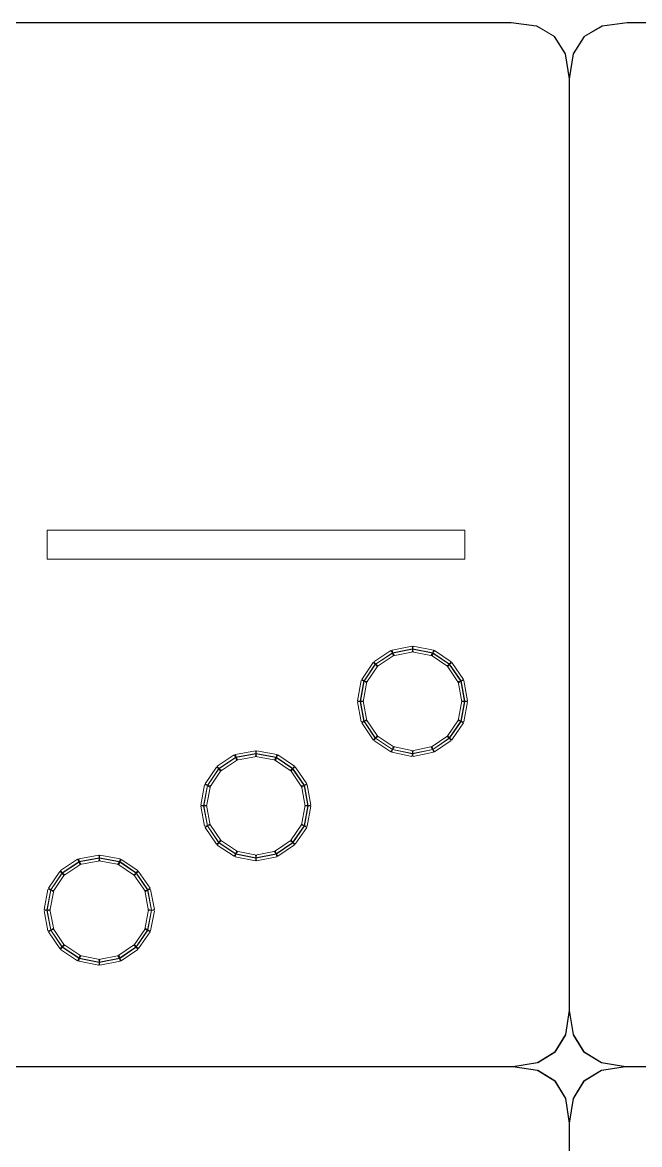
# Model space of a CAD drawing. Header units: millimetres. Extents: x -200 to 200, y -162 to 219.
# Drawn here: x -21.3 to 35, y 116.7 to 219 of the extents above; entities that cross this region are included whole.
import ezdxf

# ---------------------------------------------------------------- set-up
doc = ezdxf.new("R2010")
doc.units = ezdxf.units.MM
doc.header["$MEASUREMENT"] = 0

msp = doc.modelspace()

# ---------------------------------------------------------------- linework, layer by layer
at = {"color": 1, "lineweight": 5}
for points in [[(-23.2789, 219.02), (-23.2789, 219.02), (-23.2789, 219.0465), (-23.2789, 219.0465), (-23.2789, 219.0465), (-23.2789, 219.0465), (23.2789, 219.0465), (23.2789, 219.0465), (23.2789, 219.0465), (23.2789, 219.0465), (23.2789, 219.02), (23.2789, 219.02), (23.2789, 219.02), (23.2789, 219.02), (-23.2789, 219.02), (-23.2789, 219.02)], [(23.2771, 219.0202), (23.2771, 219.0202), (23.2807, 219.0464), (23.2807, 219.0464), (23.2807, 219.0464), (23.2807, 219.0464), (25.5821, 218.7289), (25.5821, 218.7289), (25.5821, 218.7289), (25.5821, 218.7289), (25.5785, 218.7027), (25.5785, 218.7027), (25.5785, 218.7027), (25.5785, 218.7027), (23.2771, 219.0202), (23.2771, 219.0202)], [(31.587, 218.7027), (31.587, 218.7027), (31.5834, 218.7289), (31.5834, 218.7289), (31.5834, 218.7289), (31.5834, 218.7289), (33.8584, 219.0464), (33.8584, 219.0464), (33.8584, 219.0464), (33.8584, 219.0464), (33.862, 219.0202), (33.862, 219.0202), (33.862, 219.0202), (33.862, 219.0202), (31.587, 218.7027), (31.587, 218.7027)], [(33.8602, 219.02), (33.8602, 219.02), (33.8602, 219.0465), (33.8602, 219.0465), (33.8602, 219.0465), (33.8602, 219.0465), (80.418, 219.0465), (80.418, 219.0465), (80.418, 219.0465), (80.418, 219.0465), (80.418, 219.02), (80.418, 219.02), (80.418, 219.02), (80.418, 219.02), (33.8602, 219.02), (33.8602, 219.02)], [(25.5737, 218.7044), (25.5737, 218.7044), (25.587, 218.7273), (25.587, 218.7273), (25.587, 218.7273), (25.587, 218.7273), (27.2271, 217.775), (27.2271, 217.775), (27.2271, 217.775), (27.2271, 217.775), (27.2138, 217.7521), (27.2138, 217.7521), (27.2138, 217.7521), (27.2138, 217.7521), (25.5737, 218.7044), (25.5737, 218.7044)], [(29.9517, 217.7521), (29.9517, 217.7521), (29.9385, 217.775), (29.9385, 217.775), (29.9385, 217.775), (29.9385, 217.775), (31.5786, 218.7273), (31.5786, 218.7273), (31.5786, 218.7273), (31.5786, 218.7273), (31.5919, 218.7044), (31.5919, 218.7044), (31.5919, 218.7044), (31.5919, 218.7044), (29.9517, 217.7521), (29.9517, 217.7521)], [(27.2092, 217.7564), (27.2092, 217.7564), (27.2316, 217.7706), (27.2316, 217.7706), (27.2316, 217.7706), (27.2316, 217.7706), (28.2368, 216.1834), (28.2368, 216.1834), (28.2368, 216.1834), (28.2368, 216.1834), (28.2145, 216.1692), (28.2145, 216.1692), (28.2145, 216.1692), (28.2145, 216.1692), (27.2092, 217.7564), (27.2092, 217.7564)], [(28.9511, 216.1692), (28.9511, 216.1692), (28.9287, 216.1834), (28.9287, 216.1834), (28.9287, 216.1834), (28.9287, 216.1834), (29.9339, 217.7706), (29.9339, 217.7706), (29.9339, 217.7706), (29.9339, 217.7706), (29.9563, 217.7564), (29.9563, 217.7564), (29.9563, 217.7564), (29.9563, 217.7564), (28.9511, 216.1692), (28.9511, 216.1692)], [(28.2126, 216.1743), (28.2126, 216.1743), (28.2387, 216.1783), (28.2387, 216.1783), (28.2387, 216.1783), (28.2387, 216.1783), (28.5826, 213.9033), (28.5826, 213.9033), (28.5826, 213.9033), (28.5826, 213.9033), (28.5565, 213.8994), (28.5565, 213.8994), (28.5565, 213.8994), (28.5565, 213.8994), (28.2126, 216.1743), (28.2126, 216.1743)], [(28.5826, 213.8992), (28.5826, 213.8992), (28.5565, 213.9035), (28.5565, 213.9035), (28.5565, 213.9035), (28.5565, 213.9035), (28.9268, 216.1784), (28.9268, 216.1784), (28.9268, 216.1784), (28.9268, 216.1784), (28.9529, 216.1742), (28.9529, 216.1742), (28.9529, 216.1742), (28.9529, 216.1742), (28.5826, 213.8992), (28.5826, 213.8992)], [(28.5563, 213.9013), (28.5563, 213.9013), (28.5828, 213.9013), (28.5828, 213.9013), (28.5828, 213.9013), (28.5828, 213.9013), (28.5828, 128.9334), (28.5828, 128.9334), (28.5828, 128.9334), (28.5828, 128.9334), (28.5563, 128.9334), (28.5563, 128.9334), (28.5563, 128.9334), (28.5563, 128.9334), (28.5563, 213.9013), (28.5563, 213.9013)], [(28.5564, 128.9352), (28.5564, 128.9352), (28.5826, 128.9315), (28.5826, 128.9315), (28.5826, 128.9315), (28.5826, 128.9315), (28.2652, 126.7358), (28.2652, 126.7358), (28.2652, 126.7358), (28.2652, 126.7358), (28.239, 126.7396), (28.239, 126.7396), (28.239, 126.7396), (28.239, 126.7396), (28.5564, 128.9352), (28.5564, 128.9352)], [(28.9529, 126.7399), (28.9529, 126.7399), (28.9268, 126.7355), (28.9268, 126.7355), (28.9268, 126.7355), (28.9268, 126.7355), (28.5565, 128.9312), (28.5565, 128.9312), (28.5565, 128.9312), (28.5565, 128.9312), (28.5826, 128.9356), (28.5826, 128.9356), (28.5826, 128.9356), (28.5826, 128.9356), (28.9529, 126.7399), (28.9529, 126.7399)], [(28.2408, 126.7447), (28.2408, 126.7447), (28.2634, 126.7308), (28.2634, 126.7308), (28.2634, 126.7308), (28.2634, 126.7308), (27.2846, 125.1436), (27.2846, 125.1436), (27.2846, 125.1436), (27.2846, 125.1436), (27.2621, 125.1575), (27.2621, 125.1575), (27.2621, 125.1575), (27.2621, 125.1575), (28.2408, 126.7447), (28.2408, 126.7447)], [(29.9299, 125.1575), (29.9299, 125.1575), (29.9074, 125.1436), (29.9074, 125.1436), (29.9074, 125.1436), (29.9074, 125.1436), (28.9286, 126.7308), (28.9286, 126.7308), (28.9286, 126.7308), (28.9286, 126.7308), (28.9511, 126.7447), (28.9511, 126.7447), (28.9511, 126.7447), (28.9511, 126.7447), (29.9299, 125.1575), (29.9299, 125.1575)], [(27.2664, 125.1618), (27.2664, 125.1618), (27.2803, 125.1393), (27.2803, 125.1393), (27.2803, 125.1393), (27.2803, 125.1393), (25.6931, 124.1605), (25.6931, 124.1605), (25.6931, 124.1605), (25.6931, 124.1605), (25.6792, 124.183), (25.6792, 124.183), (25.6792, 124.183), (25.6792, 124.183), (27.2664, 125.1618), (27.2664, 125.1618)], [(31.5128, 124.183), (31.5128, 124.183), (31.4989, 124.1605), (31.4989, 124.1605), (31.4989, 124.1605), (31.4989, 124.1605), (29.9117, 125.1393), (29.9117, 125.1393), (29.9117, 125.1393), (29.9117, 125.1393), (29.9256, 125.1618), (29.9256, 125.1618), (29.9256, 125.1618), (29.9256, 125.1618), (31.5128, 124.183), (31.5128, 124.183)], [(25.684, 124.1848), (25.684, 124.1848), (25.6883, 124.1587), (25.6883, 124.1587), (25.6883, 124.1587), (25.6883, 124.1587), (23.4398, 123.7884), (23.4398, 123.7884), (23.4398, 123.7884), (23.4398, 123.7884), (23.4355, 123.8145), (23.4355, 123.8145), (23.4355, 123.8145), (23.4355, 123.8145), (25.684, 124.1848), (25.684, 124.1848)], [(33.7037, 123.8145), (33.7037, 123.8145), (33.6993, 123.7884), (33.6993, 123.7884), (33.6993, 123.7884), (33.6993, 123.7884), (31.5037, 124.1587), (31.5037, 124.1587), (31.5037, 124.1587), (31.5037, 124.1587), (31.5081, 124.1848), (31.5081, 124.1848), (31.5081, 124.1848), (31.5081, 124.1848), (33.7037, 123.8145), (33.7037, 123.8145)], [(23.4376, 123.8146), (23.4376, 123.8146), (23.4376, 123.7882), (23.4376, 123.7882), (23.4376, 123.7882), (23.4376, 123.7882), (-23.4376, 123.7882), (-23.4376, 123.7882), (-23.4376, 123.7882), (-23.4376, 123.7882), (-23.4376, 123.8146), (-23.4376, 123.8146), (-23.4376, 123.8146), (-23.4376, 123.8146), (23.4376, 123.8146), (23.4376, 123.8146)], [(23.4358, 123.7883), (23.4358, 123.7883), (23.4394, 123.8145), (23.4394, 123.8145), (23.4394, 123.8145), (23.4394, 123.8145), (25.688, 123.4971), (25.688, 123.4971), (25.688, 123.4971), (25.688, 123.4971), (25.6843, 123.4709), (25.6843, 123.4709), (25.6843, 123.4709), (25.6843, 123.4709), (23.4358, 123.7883), (23.4358, 123.7883)], [(25.6792, 123.4727), (25.6792, 123.4727), (25.6931, 123.4952), (25.6931, 123.4952), (25.6931, 123.4952), (25.6931, 123.4952), (27.2803, 122.5165), (27.2803, 122.5165), (27.2803, 122.5165), (27.2803, 122.5165), (27.2664, 122.4939), (27.2664, 122.4939), (27.2664, 122.4939), (27.2664, 122.4939), (25.6792, 123.4727), (25.6792, 123.4727)], [(29.9256, 122.4939), (29.9256, 122.4939), (29.9117, 122.5165), (29.9117, 122.5165), (29.9117, 122.5165), (29.9117, 122.5165), (31.4989, 123.4952), (31.4989, 123.4952), (31.4989, 123.4952), (31.4989, 123.4952), (31.5128, 123.4727), (31.5128, 123.4727), (31.5128, 123.4727), (31.5128, 123.4727), (29.9256, 122.4939), (29.9256, 122.4939)], [(31.5077, 123.4709), (31.5077, 123.4709), (31.504, 123.4971), (31.504, 123.4971), (31.504, 123.4971), (31.504, 123.4971), (33.6996, 123.8145), (33.6996, 123.8145), (33.6996, 123.8145), (33.6996, 123.8145), (33.7034, 123.7883), (33.7034, 123.7883), (33.7034, 123.7883), (33.7034, 123.7883), (31.5077, 123.4709), (31.5077, 123.4709)], [(33.7015, 123.7882), (33.7015, 123.7882), (33.7015, 123.8146), (33.7015, 123.8146), (33.7015, 123.8146), (33.7015, 123.8146), (80.5767, 123.8146), (80.5767, 123.8146), (80.5767, 123.8146), (80.5767, 123.8146), (80.5767, 123.7882), (80.5767, 123.7882), (80.5767, 123.7882), (80.5767, 123.7882), (33.7015, 123.7882), (33.7015, 123.7882)], [(27.2621, 122.4983), (27.2621, 122.4983), (27.2846, 122.5121), (27.2846, 122.5121), (27.2846, 122.5121), (27.2846, 122.5121), (28.2634, 120.9249), (28.2634, 120.9249), (28.2634, 120.9249), (28.2634, 120.9249), (28.2408, 120.9111), (28.2408, 120.9111), (28.2408, 120.9111), (28.2408, 120.9111), (27.2621, 122.4983), (27.2621, 122.4983)], [(28.9511, 120.9111), (28.9511, 120.9111), (28.9286, 120.9249), (28.9286, 120.9249), (28.9286, 120.9249), (28.9286, 120.9249), (29.9074, 122.5121), (29.9074, 122.5121), (29.9074, 122.5121), (29.9074, 122.5121), (29.9299, 122.4983), (29.9299, 122.4983), (29.9299, 122.4983), (29.9299, 122.4983), (28.9511, 120.9111), (28.9511, 120.9111)], [(28.239, 120.9162), (28.239, 120.9162), (28.2652, 120.9199), (28.2652, 120.9199), (28.2652, 120.9199), (28.2652, 120.9199), (28.5826, 118.6713), (28.5826, 118.6713), (28.5826, 118.6713), (28.5826, 118.6713), (28.5564, 118.6676), (28.5564, 118.6676), (28.5564, 118.6676), (28.5564, 118.6676), (28.239, 120.9162), (28.239, 120.9162)], [(28.5826, 118.6673), (28.5826, 118.6673), (28.5565, 118.6716), (28.5565, 118.6716), (28.5565, 118.6716), (28.5565, 118.6716), (28.9268, 120.9202), (28.9268, 120.9202), (28.9268, 120.9202), (28.9268, 120.9202), (28.9529, 120.9159), (28.9529, 120.9159), (28.9529, 120.9159), (28.9529, 120.9159), (28.5826, 118.6673), (28.5826, 118.6673)], [(28.5563, 118.6695), (28.5563, 118.6695), (28.5828, 118.6695), (28.5828, 118.6695), (28.5828, 118.6695), (28.5828, 118.6695), (28.5828, 33.7015), (28.5828, 33.7015), (28.5828, 33.7015), (28.5828, 33.7015), (28.5563, 33.7015), (28.5563, 33.7015), (28.5563, 33.7015), (28.5563, 33.7015), (28.5563, 118.6695), (28.5563, 118.6695)]]:
    msp.add_open_spline(points, degree=3, knots=[0, 0, 0, 0, 0.25, 0.25, 0.25, 0.25, 0.5, 0.5, 0.5, 0.5, 0.75, 0.75, 0.75, 0.75, 1, 1, 1, 1], dxfattribs=at)
at = {"color": 4, "lineweight": 5}
for points in [[(19.0464, 172.74), (19.0464, 172.74), (19.0464, 170.0947), (19.0464, 170.0947), (19.0464, 170.0947), (19.0464, 170.0947), (-19.0464, 170.0947), (-19.0464, 170.0947), (-19.0464, 170.0947), (-19.0464, 170.0947), (-19.0464, 172.74), (-19.0464, 172.74), (-19.0464, 172.74), (-19.0464, 172.74), (19.0464, 172.74), (19.0464, 172.74)], [(12.3136, 161.7709), (12.3136, 161.7709), (12.6054, 161.3296), (12.6054, 161.3296), (12.6054, 161.3296), (12.6054, 161.3296), (11.0446, 160.2979), (11.0446, 160.2979), (11.0446, 160.2979), (11.0446, 160.2979), (10.7529, 160.7393), (10.7529, 160.7393), (10.7529, 160.7393), (10.7529, 160.7393), (12.3136, 161.7709), (12.3136, 161.7709)], [(14.2358, 162.1541), (14.2358, 162.1541), (14.3337, 161.6342), (14.3337, 161.6342), (14.3337, 161.6342), (14.3337, 161.6342), (12.5085, 161.2903), (12.5085, 161.2903), (12.5085, 161.2903), (12.5085, 161.2903), (12.4105, 161.8102), (12.4105, 161.8102), (12.4105, 161.8102), (12.4105, 161.8102), (14.2358, 162.1541), (14.2358, 162.1541)], [(14.2823, 161.9072), (14.2823, 161.9072), (14.2872, 161.8812), (14.2872, 161.8812), (14.2872, 161.8812), (14.2872, 161.8812), (12.4619, 161.5373), (12.4619, 161.5373), (12.4619, 161.5373), (12.4619, 161.5373), (12.457, 161.5633), (12.457, 161.5633), (12.457, 161.5633), (12.457, 161.5633), (14.2823, 161.9072), (14.2823, 161.9072)], [(16.1848, 161.8103), (16.1848, 161.8103), (16.0882, 161.2902), (16.0882, 161.2902), (16.0882, 161.2902), (16.0882, 161.2902), (14.2365, 161.6341), (14.2365, 161.6341), (14.2365, 161.6341), (14.2365, 161.6341), (14.3331, 162.1542), (14.3331, 162.1542), (14.3331, 162.1542), (14.3331, 162.1542), (16.1848, 161.8103), (16.1848, 161.8103)], [(16.1389, 161.5633), (16.1389, 161.5633), (16.1341, 161.5373), (16.1341, 161.5373), (16.1341, 161.5373), (16.1341, 161.5373), (14.2824, 161.8812), (14.2824, 161.8812), (14.2824, 161.8812), (14.2824, 161.8812), (14.2872, 161.9072), (14.2872, 161.9072), (14.2872, 161.9072), (14.2872, 161.9072), (16.1389, 161.5633), (16.1389, 161.5633)], [(17.7937, 160.7369), (17.7937, 160.7369), (17.495, 160.3003), (17.495, 160.3003), (17.495, 160.3003), (17.495, 160.3003), (15.9871, 161.3319), (15.9871, 161.3319), (15.9871, 161.3319), (15.9871, 161.3319), (16.2859, 161.7686), (16.2859, 161.7686), (16.2859, 161.7686), (16.2859, 161.7686), (17.7937, 160.7369), (17.7937, 160.7369)], [(12.4522, 161.5613), (12.4522, 161.5613), (12.4668, 161.5392), (12.4668, 161.5392), (12.4668, 161.5392), (12.4668, 161.5392), (10.906, 160.5076), (10.906, 160.5076), (10.906, 160.5076), (10.906, 160.5076), (10.8915, 160.5296), (10.8915, 160.5296), (10.8915, 160.5296), (10.8915, 160.5296), (12.4522, 161.5613), (12.4522, 161.5613)], [(17.6518, 160.5295), (17.6518, 160.5295), (17.6369, 160.5077), (17.6369, 160.5077), (17.6369, 160.5077), (17.6369, 160.5077), (16.129, 161.5393), (16.129, 161.5393), (16.129, 161.5393), (16.129, 161.5393), (16.144, 161.5612), (16.144, 161.5612), (16.144, 161.5612), (16.144, 161.5612), (17.6518, 160.5295), (17.6518, 160.5295)], [(18.9202, 159.1345), (18.9202, 159.1345), (18.4847, 158.8341), (18.4847, 158.8341), (18.4847, 158.8341), (18.4847, 158.8341), (17.4266, 160.3684), (17.4266, 160.3684), (17.4266, 160.3684), (17.4266, 160.3684), (17.8621, 160.6688), (17.8621, 160.6688), (17.8621, 160.6688), (17.8621, 160.6688), (18.9202, 159.1345), (18.9202, 159.1345)], [(10.6792, 160.6662), (10.6792, 160.6662), (11.1183, 160.371), (11.1183, 160.371), (11.1183, 160.371), (11.1183, 160.371), (10.0866, 158.8367), (10.0866, 158.8367), (10.0866, 158.8367), (10.0866, 158.8367), (9.6475, 159.1319), (9.6475, 159.1319), (9.6475, 159.1319), (9.6475, 159.1319), (10.6792, 160.6662), (10.6792, 160.6662)], [(10.8878, 160.526), (10.8878, 160.526), (10.9097, 160.5112), (10.9097, 160.5112), (10.9097, 160.5112), (10.9097, 160.5112), (9.878, 158.9769), (9.878, 158.9769), (9.878, 158.9769), (9.878, 158.9769), (9.8561, 158.9917), (9.8561, 158.9917), (9.8561, 158.9917), (9.8561, 158.9917), (10.8878, 160.526), (10.8878, 160.526)], [(18.7134, 158.9918), (18.7134, 158.9918), (18.6916, 158.9768), (18.6916, 158.9768), (18.6916, 158.9768), (18.6916, 158.9768), (17.6334, 160.5111), (17.6334, 160.5111), (17.6334, 160.5111), (17.6334, 160.5111), (17.6552, 160.5261), (17.6552, 160.5261), (17.6552, 160.5261), (17.6552, 160.5261), (18.7134, 158.9918), (18.7134, 158.9918)], [(9.607, 159.0326), (9.607, 159.0326), (10.1272, 158.936), (10.1272, 158.936), (10.1272, 158.936), (10.1272, 158.936), (9.7833, 157.0843), (9.7833, 157.0843), (9.7833, 157.0843), (9.7833, 157.0843), (9.2631, 157.1809), (9.2631, 157.1809), (9.2631, 157.1809), (9.2631, 157.1809), (9.607, 159.0326), (9.607, 159.0326)], [(9.8541, 158.9867), (9.8541, 158.9867), (9.8801, 158.9819), (9.8801, 158.9819), (9.8801, 158.9819), (9.8801, 158.9819), (9.5362, 157.1302), (9.5362, 157.1302), (9.5362, 157.1302), (9.5362, 157.1302), (9.5102, 157.135), (9.5102, 157.135), (9.5102, 157.135), (9.5102, 157.135), (9.8541, 158.9867), (9.8541, 158.9867)], [(19.3064, 157.1809), (19.3064, 157.1809), (18.7863, 157.0843), (18.7863, 157.0843), (18.7863, 157.0843), (18.7863, 157.0843), (18.4424, 158.936), (18.4424, 158.936), (18.4424, 158.936), (18.4424, 158.936), (18.9626, 159.0326), (18.9626, 159.0326), (18.9626, 159.0326), (18.9626, 159.0326), (19.3064, 157.1809), (19.3064, 157.1809)], [(19.0594, 157.135), (19.0594, 157.135), (19.0334, 157.1302), (19.0334, 157.1302), (19.0334, 157.1302), (19.0334, 157.1302), (18.6895, 158.9819), (18.6895, 158.9819), (18.6895, 158.9819), (18.6895, 158.9819), (18.7155, 158.9867), (18.7155, 158.9867), (18.7155, 158.9867), (18.7155, 158.9867), (19.0594, 157.135), (19.0594, 157.135)], [(9.2632, 157.0836), (9.2632, 157.0836), (9.7831, 157.1815), (9.7831, 157.1815), (9.7831, 157.1815), (9.7831, 157.1815), (10.127, 155.3563), (10.127, 155.3563), (10.127, 155.3563), (10.127, 155.3563), (9.6071, 155.2583), (9.6071, 155.2583), (9.6071, 155.2583), (9.6071, 155.2583), (9.2632, 157.0836), (9.2632, 157.0836)], [(9.5102, 157.1301), (9.5102, 157.1301), (9.5362, 157.135), (9.5362, 157.135), (9.5362, 157.135), (9.5362, 157.135), (9.8801, 155.3097), (9.8801, 155.3097), (9.8801, 155.3097), (9.8801, 155.3097), (9.8541, 155.3048), (9.8541, 155.3048), (9.8541, 155.3048), (9.8541, 155.3048), (9.5102, 157.1301), (9.5102, 157.1301)], [(18.9624, 155.2583), (18.9624, 155.2583), (18.4425, 155.3563), (18.4425, 155.3563), (18.4425, 155.3563), (18.4425, 155.3563), (18.7864, 157.1815), (18.7864, 157.1815), (18.7864, 157.1815), (18.7864, 157.1815), (19.3063, 157.0836), (19.3063, 157.0836), (19.3063, 157.0836), (19.3063, 157.0836), (18.9624, 155.2583), (18.9624, 155.2583)], [(18.7155, 155.3048), (18.7155, 155.3048), (18.6895, 155.3097), (18.6895, 155.3097), (18.6895, 155.3097), (18.6895, 155.3097), (19.0334, 157.135), (19.0334, 157.135), (19.0334, 157.135), (19.0334, 157.135), (19.0594, 157.1301), (19.0594, 157.1301), (19.0594, 157.1301), (19.0594, 157.1301), (18.7155, 155.3048), (18.7155, 155.3048)], [(9.6475, 155.1597), (9.6475, 155.1597), (10.0866, 155.4549), (10.0866, 155.4549), (10.0866, 155.4549), (10.0866, 155.4549), (11.1183, 153.9206), (11.1183, 153.9206), (11.1183, 153.9206), (11.1183, 153.9206), (10.6792, 153.6254), (10.6792, 153.6254), (10.6792, 153.6254), (10.6792, 153.6254), (9.6475, 155.1597), (9.6475, 155.1597)], [(9.8561, 155.2999), (9.8561, 155.2999), (9.878, 155.3147), (9.878, 155.3147), (9.878, 155.3147), (9.878, 155.3147), (10.9097, 153.7804), (10.9097, 153.7804), (10.9097, 153.7804), (10.9097, 153.7804), (10.8878, 153.7656), (10.8878, 153.7656), (10.8878, 153.7656), (10.8878, 153.7656), (9.8561, 155.2999), (9.8561, 155.2999)], [(17.8621, 153.6228), (17.8621, 153.6228), (17.4266, 153.9232), (17.4266, 153.9232), (17.4266, 153.9232), (17.4266, 153.9232), (18.4847, 155.4575), (18.4847, 155.4575), (18.4847, 155.4575), (18.4847, 155.4575), (18.9202, 155.1571), (18.9202, 155.1571), (18.9202, 155.1571), (18.9202, 155.1571), (17.8621, 153.6228), (17.8621, 153.6228)], [(17.6552, 153.7655), (17.6552, 153.7655), (17.6334, 153.7805), (17.6334, 153.7805), (17.6334, 153.7805), (17.6334, 153.7805), (18.6916, 155.3148), (18.6916, 155.3148), (18.6916, 155.3148), (18.6916, 155.3148), (18.7134, 155.2998), (18.7134, 155.2998), (18.7134, 155.2998), (18.7134, 155.2998), (17.6552, 153.7655), (17.6552, 153.7655)], [(10.7529, 153.5523), (10.7529, 153.5523), (11.0446, 153.9937), (11.0446, 153.9937), (11.0446, 153.9937), (11.0446, 153.9937), (12.6054, 152.962), (12.6054, 152.962), (12.6054, 152.962), (12.6054, 152.962), (12.3136, 152.5206), (12.3136, 152.5206), (12.3136, 152.5206), (12.3136, 152.5206), (10.7529, 153.5523), (10.7529, 153.5523)], [(10.8915, 153.762), (10.8915, 153.762), (10.906, 153.784), (10.906, 153.784), (10.906, 153.784), (10.906, 153.784), (12.4668, 152.7524), (12.4668, 152.7524), (12.4668, 152.7524), (12.4668, 152.7524), (12.4522, 152.7303), (12.4522, 152.7303), (12.4522, 152.7303), (12.4522, 152.7303), (10.8915, 153.762), (10.8915, 153.762)], [(16.2859, 152.523), (16.2859, 152.523), (15.9871, 152.9596), (15.9871, 152.9596), (15.9871, 152.9596), (15.9871, 152.9596), (17.495, 153.9913), (17.495, 153.9913), (17.495, 153.9913), (17.495, 153.9913), (17.7937, 153.5547), (17.7937, 153.5547), (17.7937, 153.5547), (17.7937, 153.5547), (16.2859, 152.523), (16.2859, 152.523)], [(16.144, 152.7304), (16.144, 152.7304), (16.129, 152.7522), (16.129, 152.7522), (16.129, 152.7522), (16.129, 152.7522), (17.6369, 153.7839), (17.6369, 153.7839), (17.6369, 153.7839), (17.6369, 153.7839), (17.6518, 153.7621), (17.6518, 153.7621), (17.6518, 153.7621), (17.6518, 153.7621), (16.144, 152.7304), (16.144, 152.7304)], [(-0.049, 152.6309), (-0.049, 152.6309), (0.049, 152.111), (0.049, 152.111), (0.049, 152.111), (0.049, 152.111), (-1.7763, 151.7671), (-1.7763, 151.7671), (-1.7763, 151.7671), (-1.7763, 151.7671), (-1.8743, 152.287), (-1.8743, 152.287), (-1.8743, 152.287), (-1.8743, 152.287), (-0.049, 152.6309), (-0.049, 152.6309)], [(1.9, 152.2872), (1.9, 152.2872), (1.8034, 151.767), (1.8034, 151.767), (1.8034, 151.767), (1.8034, 151.767), (-0.0483, 152.1109), (-0.0483, 152.1109), (-0.0483, 152.1109), (-0.0483, 152.1109), (0.0483, 152.6311), (0.0483, 152.6311), (0.0483, 152.6311), (0.0483, 152.6311), (1.9, 152.2872), (1.9, 152.2872)], [(12.4069, 152.4821), (12.4069, 152.4821), (12.5121, 153.0006), (12.5121, 153.0006), (12.5121, 153.0006), (12.5121, 153.0006), (14.3374, 152.6302), (14.3374, 152.6302), (14.3374, 152.6302), (14.3374, 152.6302), (14.2322, 152.1117), (14.2322, 152.1117), (14.2322, 152.1117), (14.2322, 152.1117), (12.4069, 152.4821), (12.4069, 152.4821)], [(12.4569, 152.7284), (12.4569, 152.7284), (12.4621, 152.7543), (12.4621, 152.7543), (12.4621, 152.7543), (12.4621, 152.7543), (14.2874, 152.3839), (14.2874, 152.3839), (14.2874, 152.3839), (14.2874, 152.3839), (14.2821, 152.358), (14.2821, 152.358), (14.2821, 152.358), (14.2821, 152.358), (12.4569, 152.7284), (12.4569, 152.7284)], [(14.3366, 152.1116), (14.3366, 152.1116), (14.2329, 152.6304), (14.2329, 152.6304), (14.2329, 152.6304), (14.2329, 152.6304), (16.0846, 153.0007), (16.0846, 153.0007), (16.0846, 153.0007), (16.0846, 153.0007), (16.1884, 152.4819), (16.1884, 152.4819), (16.1884, 152.4819), (16.1884, 152.4819), (14.3366, 152.1116), (14.3366, 152.1116)], [(14.2874, 152.358), (14.2874, 152.358), (14.2822, 152.3839), (14.2822, 152.3839), (14.2822, 152.3839), (14.2822, 152.3839), (16.1339, 152.7543), (16.1339, 152.7543), (16.1339, 152.7543), (16.1339, 152.7543), (16.1391, 152.7283), (16.1391, 152.7283), (16.1391, 152.7283), (16.1391, 152.7283), (14.2874, 152.358), (14.2874, 152.358)], [(-1.9711, 152.2478), (-1.9711, 152.2478), (-1.6794, 151.8064), (-1.6794, 151.8064), (-1.6794, 151.8064), (-1.6794, 151.8064), (-3.2401, 150.7747), (-3.2401, 150.7747), (-3.2401, 150.7747), (-3.2401, 150.7747), (-3.5319, 151.2161), (-3.5319, 151.2161), (-3.5319, 151.2161), (-3.5319, 151.2161), (-1.9711, 152.2478), (-1.9711, 152.2478)], [(-1.8326, 152.0381), (-1.8326, 152.0381), (-1.818, 152.016), (-1.818, 152.016), (-1.818, 152.016), (-1.818, 152.016), (-3.3787, 150.9844), (-3.3787, 150.9844), (-3.3787, 150.9844), (-3.3787, 150.9844), (-3.3933, 151.0064), (-3.3933, 151.0064), (-3.3933, 151.0064), (-3.3933, 151.0064), (-1.8326, 152.0381), (-1.8326, 152.0381)], [(-0.0024, 152.384), (-0.0024, 152.384), (0.0024, 152.358), (0.0024, 152.358), (0.0024, 152.358), (0.0024, 152.358), (-1.8228, 152.0141), (-1.8228, 152.0141), (-1.8228, 152.0141), (-1.8228, 152.0141), (-1.8277, 152.0401), (-1.8277, 152.0401), (-1.8277, 152.0401), (-1.8277, 152.0401), (-0.0024, 152.384), (-0.0024, 152.384)], [(1.8541, 152.0401), (1.8541, 152.0401), (1.8493, 152.0141), (1.8493, 152.0141), (1.8493, 152.0141), (1.8493, 152.0141), (-0.0024, 152.358), (-0.0024, 152.358), (-0.0024, 152.358), (-0.0024, 152.358), (0.0024, 152.384), (0.0024, 152.384), (0.0024, 152.384), (0.0024, 152.384), (1.8541, 152.0401), (1.8541, 152.0401)], [(3.5089, 151.2137), (3.5089, 151.2137), (3.2102, 150.7771), (3.2102, 150.7771), (3.2102, 150.7771), (3.2102, 150.7771), (1.7024, 151.8088), (1.7024, 151.8088), (1.7024, 151.8088), (1.7024, 151.8088), (2.0011, 152.2454), (2.0011, 152.2454), (2.0011, 152.2454), (2.0011, 152.2454), (3.5089, 151.2137), (3.5089, 151.2137)], [(3.367, 151.0063), (3.367, 151.0063), (3.3521, 150.9845), (3.3521, 150.9845), (3.3521, 150.9845), (3.3521, 150.9845), (1.8443, 152.0162), (1.8443, 152.0162), (1.8443, 152.0162), (1.8443, 152.0162), (1.8592, 152.038), (1.8592, 152.038), (1.8592, 152.038), (1.8592, 152.038), (3.367, 151.0063), (3.367, 151.0063)], [(-3.6055, 151.143), (-3.6055, 151.143), (-3.1665, 150.8478), (-3.1665, 150.8478), (-3.1665, 150.8478), (-3.1665, 150.8478), (-4.1982, 149.3135), (-4.1982, 149.3135), (-4.1982, 149.3135), (-4.1982, 149.3135), (-4.6372, 149.6087), (-4.6372, 149.6087), (-4.6372, 149.6087), (-4.6372, 149.6087), (-3.6055, 151.143), (-3.6055, 151.143)], [(-3.397, 151.0028), (-3.397, 151.0028), (-3.375, 150.988), (-3.375, 150.988), (-3.375, 150.988), (-3.375, 150.988), (-4.4067, 149.4537), (-4.4067, 149.4537), (-4.4067, 149.4537), (-4.4067, 149.4537), (-4.4287, 149.4685), (-4.4287, 149.4685), (-4.4287, 149.4685), (-4.4287, 149.4685), (-3.397, 151.0028), (-3.397, 151.0028)], [(4.6355, 149.6113), (4.6355, 149.6113), (4.1999, 149.3109), (4.1999, 149.3109), (4.1999, 149.3109), (4.1999, 149.3109), (3.1418, 150.8452), (3.1418, 150.8452), (3.1418, 150.8452), (3.1418, 150.8452), (3.5773, 151.1456), (3.5773, 151.1456), (3.5773, 151.1456), (3.5773, 151.1456), (4.6355, 149.6113), (4.6355, 149.6113)], [(4.4286, 149.4686), (4.4286, 149.4686), (4.4068, 149.4536), (4.4068, 149.4536), (4.4068, 149.4536), (4.4068, 149.4536), (3.3487, 150.9879), (3.3487, 150.9879), (3.3487, 150.9879), (3.3487, 150.9879), (3.3705, 151.0029), (3.3705, 151.0029), (3.3705, 151.0029), (3.3705, 151.0029), (4.4286, 149.4686), (4.4286, 149.4686)], [(-4.6778, 149.5094), (-4.6778, 149.5094), (-4.1576, 149.4128), (-4.1576, 149.4128), (-4.1576, 149.4128), (-4.1576, 149.4128), (-4.5015, 147.5611), (-4.5015, 147.5611), (-4.5015, 147.5611), (-4.5015, 147.5611), (-5.0217, 147.6577), (-5.0217, 147.6577), (-5.0217, 147.6577), (-5.0217, 147.6577), (-4.6778, 149.5094), (-4.6778, 149.5094)], [(-4.4307, 149.4635), (-4.4307, 149.4635), (-4.4047, 149.4587), (-4.4047, 149.4587), (-4.4047, 149.4587), (-4.4047, 149.4587), (-4.7486, 147.607), (-4.7486, 147.607), (-4.7486, 147.607), (-4.7486, 147.607), (-4.7746, 147.6118), (-4.7746, 147.6118), (-4.7746, 147.6118), (-4.7746, 147.6118), (-4.4307, 149.4635), (-4.4307, 149.4635)], [(5.0217, 147.6577), (5.0217, 147.6577), (4.5015, 147.5611), (4.5015, 147.5611), (4.5015, 147.5611), (4.5015, 147.5611), (4.1576, 149.4128), (4.1576, 149.4128), (4.1576, 149.4128), (4.1576, 149.4128), (4.6778, 149.5094), (4.6778, 149.5094), (4.6778, 149.5094), (4.6778, 149.5094), (5.0217, 147.6577), (5.0217, 147.6577)], [(4.7746, 147.6118), (4.7746, 147.6118), (4.7486, 147.607), (4.7486, 147.607), (4.7486, 147.607), (4.7486, 147.607), (4.4047, 149.4587), (4.4047, 149.4587), (4.4047, 149.4587), (4.4047, 149.4587), (4.4307, 149.4635), (4.4307, 149.4635), (4.4307, 149.4635), (4.4307, 149.4635), (4.7746, 147.6118), (4.7746, 147.6118)], [(-5.0215, 147.5604), (-5.0215, 147.5604), (-4.5016, 147.6584), (-4.5016, 147.6584), (-4.5016, 147.6584), (-4.5016, 147.6584), (-4.1577, 145.8331), (-4.1577, 145.8331), (-4.1577, 145.8331), (-4.1577, 145.8331), (-4.6777, 145.7351), (-4.6777, 145.7351), (-4.6777, 145.7351), (-4.6777, 145.7351), (-5.0215, 147.5604), (-5.0215, 147.5604)], [(-4.7746, 147.6069), (-4.7746, 147.6069), (-4.7486, 147.6118), (-4.7486, 147.6118), (-4.7486, 147.6118), (-4.7486, 147.6118), (-4.4047, 145.7865), (-4.4047, 145.7865), (-4.4047, 145.7865), (-4.4047, 145.7865), (-4.4307, 145.7817), (-4.4307, 145.7817), (-4.4307, 145.7817), (-4.4307, 145.7817), (-4.7746, 147.6069), (-4.7746, 147.6069)], [(4.6777, 145.7351), (4.6777, 145.7351), (4.1577, 145.8331), (4.1577, 145.8331), (4.1577, 145.8331), (4.1577, 145.8331), (4.5016, 147.6584), (4.5016, 147.6584), (4.5016, 147.6584), (4.5016, 147.6584), (5.0215, 147.5604), (5.0215, 147.5604), (5.0215, 147.5604), (5.0215, 147.5604), (4.6777, 145.7351), (4.6777, 145.7351)], [(4.4307, 145.7817), (4.4307, 145.7817), (4.4047, 145.7865), (4.4047, 145.7865), (4.4047, 145.7865), (4.4047, 145.7865), (4.7486, 147.6118), (4.7486, 147.6118), (4.7486, 147.6118), (4.7486, 147.6118), (4.7746, 147.6069), (4.7746, 147.6069), (4.7746, 147.6069), (4.7746, 147.6069), (4.4307, 145.7817), (4.4307, 145.7817)], [(-4.6372, 145.6365), (-4.6372, 145.6365), (-4.1982, 145.9317), (-4.1982, 145.9317), (-4.1982, 145.9317), (-4.1982, 145.9317), (-3.1665, 144.3974), (-3.1665, 144.3974), (-3.1665, 144.3974), (-3.1665, 144.3974), (-3.6055, 144.1022), (-3.6055, 144.1022), (-3.6055, 144.1022), (-3.6055, 144.1022), (-4.6372, 145.6365), (-4.6372, 145.6365)], [(-4.4287, 145.7767), (-4.4287, 145.7767), (-4.4067, 145.7915), (-4.4067, 145.7915), (-4.4067, 145.7915), (-4.4067, 145.7915), (-3.375, 144.2572), (-3.375, 144.2572), (-3.375, 144.2572), (-3.375, 144.2572), (-3.397, 144.2424), (-3.397, 144.2424), (-3.397, 144.2424), (-3.397, 144.2424), (-4.4287, 145.7767), (-4.4287, 145.7767)], [(3.5773, 144.0996), (3.5773, 144.0996), (3.1418, 144.4), (3.1418, 144.4), (3.1418, 144.4), (3.1418, 144.4), (4.1999, 145.9343), (4.1999, 145.9343), (4.1999, 145.9343), (4.1999, 145.9343), (4.6355, 145.6339), (4.6355, 145.6339), (4.6355, 145.6339), (4.6355, 145.6339), (3.5773, 144.0996), (3.5773, 144.0996)], [(3.3705, 144.2423), (3.3705, 144.2423), (3.3487, 144.2573), (3.3487, 144.2573), (3.3487, 144.2573), (3.3487, 144.2573), (4.4068, 145.7916), (4.4068, 145.7916), (4.4068, 145.7916), (4.4068, 145.7916), (4.4286, 145.7766), (4.4286, 145.7766), (4.4286, 145.7766), (4.4286, 145.7766), (3.3705, 144.2423), (3.3705, 144.2423)], [(-3.5319, 144.0291), (-3.5319, 144.0291), (-3.2401, 144.4705), (-3.2401, 144.4705), (-3.2401, 144.4705), (-3.2401, 144.4705), (-1.6794, 143.4388), (-1.6794, 143.4388), (-1.6794, 143.4388), (-1.6794, 143.4388), (-1.9711, 142.9975), (-1.9711, 142.9975), (-1.9711, 142.9975), (-1.9711, 142.9975), (-3.5319, 144.0291), (-3.5319, 144.0291)], [(2.0011, 142.9998), (2.0011, 142.9998), (1.7024, 143.4365), (1.7024, 143.4365), (1.7024, 143.4365), (1.7024, 143.4365), (3.2102, 144.4681), (3.2102, 144.4681), (3.2102, 144.4681), (3.2102, 144.4681), (3.5089, 144.0315), (3.5089, 144.0315), (3.5089, 144.0315), (3.5089, 144.0315), (2.0011, 142.9998), (2.0011, 142.9998)], [(-3.3933, 144.2388), (-3.3933, 144.2388), (-3.3787, 144.2608), (-3.3787, 144.2608), (-3.3787, 144.2608), (-3.3787, 144.2608), (-1.818, 143.2292), (-1.818, 143.2292), (-1.818, 143.2292), (-1.818, 143.2292), (-1.8326, 143.2071), (-1.8326, 143.2071), (-1.8326, 143.2071), (-1.8326, 143.2071), (-3.3933, 144.2388), (-3.3933, 144.2388)], [(-1.8779, 142.9589), (-1.8779, 142.9589), (-1.7727, 143.4774), (-1.7727, 143.4774), (-1.7727, 143.4774), (-1.7727, 143.4774), (0.0526, 143.107), (0.0526, 143.107), (0.0526, 143.107), (0.0526, 143.107), (-0.0526, 142.5885), (-0.0526, 142.5885), (-0.0526, 142.5885), (-0.0526, 142.5885), (-1.8779, 142.9589), (-1.8779, 142.9589)], [(0.0519, 142.5884), (0.0519, 142.5884), (-0.0519, 143.1072), (-0.0519, 143.1072), (-0.0519, 143.1072), (-0.0519, 143.1072), (1.7998, 143.4775), (1.7998, 143.4775), (1.7998, 143.4775), (1.7998, 143.4775), (1.9036, 142.9587), (1.9036, 142.9587), (1.9036, 142.9587), (1.9036, 142.9587), (0.0519, 142.5884), (0.0519, 142.5884)], [(1.8592, 143.2072), (1.8592, 143.2072), (1.8443, 143.229), (1.8443, 143.229), (1.8443, 143.229), (1.8443, 143.229), (3.3521, 144.2607), (3.3521, 144.2607), (3.3521, 144.2607), (3.3521, 144.2607), (3.367, 144.2389), (3.367, 144.2389), (3.367, 144.2389), (3.367, 144.2389), (1.8592, 143.2072), (1.8592, 143.2072)], [(-16.2559, 142.7246), (-16.2559, 142.7246), (-15.9642, 142.2832), (-15.9642, 142.2832), (-15.9642, 142.2832), (-15.9642, 142.2832), (-17.5249, 141.2515), (-17.5249, 141.2515), (-17.5249, 141.2515), (-17.5249, 141.2515), (-17.8167, 141.6929), (-17.8167, 141.6929), (-17.8167, 141.6929), (-17.8167, 141.6929), (-16.2559, 142.7246), (-16.2559, 142.7246)], [(-16.1173, 142.5149), (-16.1173, 142.5149), (-16.1027, 142.4929), (-16.1027, 142.4929), (-16.1027, 142.4929), (-16.1027, 142.4929), (-17.6635, 141.4612), (-17.6635, 141.4612), (-17.6635, 141.4612), (-17.6635, 141.4612), (-17.6781, 141.4832), (-17.6781, 141.4832), (-17.6781, 141.4832), (-17.6781, 141.4832), (-16.1173, 142.5149), (-16.1173, 142.5149)], [(-14.3337, 143.1077), (-14.3337, 143.1077), (-14.2358, 142.5878), (-14.2358, 142.5878), (-14.2358, 142.5878), (-14.2358, 142.5878), (-16.0611, 142.2439), (-16.0611, 142.2439), (-16.0611, 142.2439), (-16.0611, 142.2439), (-16.159, 142.7639), (-16.159, 142.7639), (-16.159, 142.7639), (-16.159, 142.7639), (-14.3337, 143.1077), (-14.3337, 143.1077)], [(-14.2872, 142.8608), (-14.2872, 142.8608), (-14.2823, 142.8348), (-14.2823, 142.8348), (-14.2823, 142.8348), (-14.2823, 142.8348), (-16.1076, 142.4909), (-16.1076, 142.4909), (-16.1076, 142.4909), (-16.1076, 142.4909), (-16.1125, 142.5169), (-16.1125, 142.5169), (-16.1125, 142.5169), (-16.1125, 142.5169), (-14.2872, 142.8608), (-14.2872, 142.8608)], [(-12.3847, 142.764), (-12.3847, 142.764), (-12.4813, 142.2438), (-12.4813, 142.2438), (-12.4813, 142.2438), (-12.4813, 142.2438), (-14.3331, 142.5877), (-14.3331, 142.5877), (-14.3331, 142.5877), (-14.3331, 142.5877), (-14.2365, 143.1079), (-14.2365, 143.1079), (-14.2365, 143.1079), (-14.2365, 143.1079), (-12.3847, 142.764), (-12.3847, 142.764)], [(-12.4306, 142.5169), (-12.4306, 142.5169), (-12.4355, 142.4909), (-12.4355, 142.4909), (-12.4355, 142.4909), (-12.4355, 142.4909), (-14.2872, 142.8348), (-14.2872, 142.8348), (-14.2872, 142.8348), (-14.2872, 142.8348), (-14.2824, 142.8608), (-14.2824, 142.8608), (-14.2824, 142.8608), (-14.2824, 142.8608), (-12.4306, 142.5169), (-12.4306, 142.5169)], [(-10.7758, 141.6905), (-10.7758, 141.6905), (-11.0746, 141.2539), (-11.0746, 141.2539), (-11.0746, 141.2539), (-11.0746, 141.2539), (-12.5824, 142.2856), (-12.5824, 142.2856), (-12.5824, 142.2856), (-12.5824, 142.2856), (-12.2837, 142.7222), (-12.2837, 142.7222), (-12.2837, 142.7222), (-12.2837, 142.7222), (-10.7758, 141.6905), (-10.7758, 141.6905)], [(-10.9177, 141.4831), (-10.9177, 141.4831), (-10.9327, 141.4613), (-10.9327, 141.4613), (-10.9327, 141.4613), (-10.9327, 141.4613), (-12.4405, 142.493), (-12.4405, 142.493), (-12.4405, 142.493), (-12.4405, 142.493), (-12.4256, 142.5148), (-12.4256, 142.5148), (-12.4256, 142.5148), (-12.4256, 142.5148), (-10.9177, 141.4831), (-10.9177, 141.4831)], [(-1.8279, 143.2052), (-1.8279, 143.2052), (-1.8226, 143.2311), (-1.8226, 143.2311), (-1.8226, 143.2311), (-1.8226, 143.2311), (0.0026, 142.8607), (0.0026, 142.8607), (0.0026, 142.8607), (0.0026, 142.8607), (-0.0026, 142.8348), (-0.0026, 142.8348), (-0.0026, 142.8348), (-0.0026, 142.8348), (-1.8279, 143.2052), (-1.8279, 143.2052)], [(0.0026, 142.8348), (0.0026, 142.8348), (-0.0026, 142.8608), (-0.0026, 142.8608), (-0.0026, 142.8608), (-0.0026, 142.8608), (1.8491, 143.2311), (1.8491, 143.2311), (1.8491, 143.2311), (1.8491, 143.2311), (1.8543, 143.2052), (1.8543, 143.2052), (1.8543, 143.2052), (1.8543, 143.2052), (0.0026, 142.8348), (0.0026, 142.8348)], [(-17.8903, 141.6198), (-17.8903, 141.6198), (-17.4513, 141.3246), (-17.4513, 141.3246), (-17.4513, 141.3246), (-17.4513, 141.3246), (-18.4829, 139.7903), (-18.4829, 139.7903), (-18.4829, 139.7903), (-18.4829, 139.7903), (-18.922, 140.0855), (-18.922, 140.0855), (-18.922, 140.0855), (-18.922, 140.0855), (-17.8903, 141.6198), (-17.8903, 141.6198)], [(-17.6818, 141.4796), (-17.6818, 141.4796), (-17.6598, 141.4648), (-17.6598, 141.4648), (-17.6598, 141.4648), (-17.6598, 141.4648), (-18.6915, 139.9305), (-18.6915, 139.9305), (-18.6915, 139.9305), (-18.6915, 139.9305), (-18.7134, 139.9453), (-18.7134, 139.9453), (-18.7134, 139.9453), (-18.7134, 139.9453), (-17.6818, 141.4796), (-17.6818, 141.4796)], [(-9.6493, 140.0881), (-9.6493, 140.0881), (-10.0848, 139.7877), (-10.0848, 139.7877), (-10.0848, 139.7877), (-10.0848, 139.7877), (-11.143, 141.322), (-11.143, 141.322), (-11.143, 141.322), (-11.143, 141.322), (-10.7074, 141.6224), (-10.7074, 141.6224), (-10.7074, 141.6224), (-10.7074, 141.6224), (-9.6493, 140.0881), (-9.6493, 140.0881)], [(-9.8562, 139.9454), (-9.8562, 139.9454), (-9.878, 139.9304), (-9.878, 139.9304), (-9.878, 139.9304), (-9.878, 139.9304), (-10.9361, 141.4647), (-10.9361, 141.4647), (-10.9361, 141.4647), (-10.9361, 141.4647), (-10.9143, 141.4797), (-10.9143, 141.4797), (-10.9143, 141.4797), (-10.9143, 141.4797), (-9.8562, 139.9454), (-9.8562, 139.9454)], [(-18.9626, 139.9862), (-18.9626, 139.9862), (-18.4424, 139.8896), (-18.4424, 139.8896), (-18.4424, 139.8896), (-18.4424, 139.8896), (-18.7863, 138.0379), (-18.7863, 138.0379), (-18.7863, 138.0379), (-18.7863, 138.0379), (-19.3064, 138.1345), (-19.3064, 138.1345), (-19.3064, 138.1345), (-19.3064, 138.1345), (-18.9626, 139.9862), (-18.9626, 139.9862)], [(-18.7155, 139.9403), (-18.7155, 139.9403), (-18.6895, 139.9355), (-18.6895, 139.9355), (-18.6895, 139.9355), (-18.6895, 139.9355), (-19.0334, 138.0838), (-19.0334, 138.0838), (-19.0334, 138.0838), (-19.0334, 138.0838), (-19.0594, 138.0886), (-19.0594, 138.0886), (-19.0594, 138.0886), (-19.0594, 138.0886), (-18.7155, 139.9403), (-18.7155, 139.9403)], [(-9.2631, 138.1345), (-9.2631, 138.1345), (-9.7833, 138.0379), (-9.7833, 138.0379), (-9.7833, 138.0379), (-9.7833, 138.0379), (-10.1272, 139.8896), (-10.1272, 139.8896), (-10.1272, 139.8896), (-10.1272, 139.8896), (-9.607, 139.9862), (-9.607, 139.9862), (-9.607, 139.9862), (-9.607, 139.9862), (-9.2631, 138.1345), (-9.2631, 138.1345)], [(-9.5102, 138.0886), (-9.5102, 138.0886), (-9.5362, 138.0838), (-9.5362, 138.0838), (-9.5362, 138.0838), (-9.5362, 138.0838), (-9.8801, 139.9355), (-9.8801, 139.9355), (-9.8801, 139.9355), (-9.8801, 139.9355), (-9.8541, 139.9403), (-9.8541, 139.9403), (-9.8541, 139.9403), (-9.8541, 139.9403), (-9.5102, 138.0886), (-9.5102, 138.0886)], [(-19.3063, 138.0372), (-19.3063, 138.0372), (-18.7864, 138.1352), (-18.7864, 138.1352), (-18.7864, 138.1352), (-18.7864, 138.1352), (-18.4425, 136.3099), (-18.4425, 136.3099), (-18.4425, 136.3099), (-18.4425, 136.3099), (-18.9624, 136.2119), (-18.9624, 136.2119), (-18.9624, 136.2119), (-18.9624, 136.2119), (-19.3063, 138.0372), (-19.3063, 138.0372)], [(-19.0594, 138.0837), (-19.0594, 138.0837), (-19.0334, 138.0886), (-19.0334, 138.0886), (-19.0334, 138.0886), (-19.0334, 138.0886), (-18.6895, 136.2634), (-18.6895, 136.2634), (-18.6895, 136.2634), (-18.6895, 136.2634), (-18.7155, 136.2585), (-18.7155, 136.2585), (-18.7155, 136.2585), (-18.7155, 136.2585), (-19.0594, 138.0837), (-19.0594, 138.0837)], [(-9.6071, 136.2119), (-9.6071, 136.2119), (-10.127, 136.3099), (-10.127, 136.3099), (-10.127, 136.3099), (-10.127, 136.3099), (-9.7831, 138.1352), (-9.7831, 138.1352), (-9.7831, 138.1352), (-9.7831, 138.1352), (-9.2632, 138.0372), (-9.2632, 138.0372), (-9.2632, 138.0372), (-9.2632, 138.0372), (-9.6071, 136.2119), (-9.6071, 136.2119)], [(-9.8541, 136.2585), (-9.8541, 136.2585), (-9.8801, 136.2634), (-9.8801, 136.2634), (-9.8801, 136.2634), (-9.8801, 136.2634), (-9.5362, 138.0886), (-9.5362, 138.0886), (-9.5362, 138.0886), (-9.5362, 138.0886), (-9.5102, 138.0837), (-9.5102, 138.0837), (-9.5102, 138.0837), (-9.5102, 138.0837), (-9.8541, 136.2585), (-9.8541, 136.2585)], [(-18.922, 136.1133), (-18.922, 136.1133), (-18.4829, 136.4085), (-18.4829, 136.4085), (-18.4829, 136.4085), (-18.4829, 136.4085), (-17.4513, 134.8742), (-17.4513, 134.8742), (-17.4513, 134.8742), (-17.4513, 134.8742), (-17.8903, 134.579), (-17.8903, 134.579), (-17.8903, 134.579), (-17.8903, 134.579), (-18.922, 136.1133), (-18.922, 136.1133)], [(-18.7134, 136.2535), (-18.7134, 136.2535), (-18.6915, 136.2683), (-18.6915, 136.2683), (-18.6915, 136.2683), (-18.6915, 136.2683), (-17.6598, 134.734), (-17.6598, 134.734), (-17.6598, 134.734), (-17.6598, 134.734), (-17.6818, 134.7192), (-17.6818, 134.7192), (-17.6818, 134.7192), (-17.6818, 134.7192), (-18.7134, 136.2535), (-18.7134, 136.2535)], [(-10.7074, 134.5764), (-10.7074, 134.5764), (-11.143, 134.8768), (-11.143, 134.8768), (-11.143, 134.8768), (-11.143, 134.8768), (-10.0848, 136.4111), (-10.0848, 136.4111), (-10.0848, 136.4111), (-10.0848, 136.4111), (-9.6493, 136.1107), (-9.6493, 136.1107), (-9.6493, 136.1107), (-9.6493, 136.1107), (-10.7074, 134.5764), (-10.7074, 134.5764)], [(-10.9143, 134.7191), (-10.9143, 134.7191), (-10.9361, 134.7341), (-10.9361, 134.7341), (-10.9361, 134.7341), (-10.9361, 134.7341), (-9.878, 136.2684), (-9.878, 136.2684), (-9.878, 136.2684), (-9.878, 136.2684), (-9.8562, 136.2534), (-9.8562, 136.2534), (-9.8562, 136.2534), (-9.8562, 136.2534), (-10.9143, 134.7191), (-10.9143, 134.7191)], [(-17.8167, 134.5059), (-17.8167, 134.5059), (-17.5249, 134.9473), (-17.5249, 134.9473), (-17.5249, 134.9473), (-17.5249, 134.9473), (-15.9642, 133.9156), (-15.9642, 133.9156), (-15.9642, 133.9156), (-15.9642, 133.9156), (-16.2559, 133.4743), (-16.2559, 133.4743), (-16.2559, 133.4743), (-16.2559, 133.4743), (-17.8167, 134.5059), (-17.8167, 134.5059)], [(-17.6781, 134.7156), (-17.6781, 134.7156), (-17.6635, 134.7377), (-17.6635, 134.7377), (-17.6635, 134.7377), (-17.6635, 134.7377), (-16.1027, 133.706), (-16.1027, 133.706), (-16.1027, 133.706), (-16.1027, 133.706), (-16.1173, 133.6839), (-16.1173, 133.6839), (-16.1173, 133.6839), (-16.1173, 133.6839), (-17.6781, 134.7156), (-17.6781, 134.7156)], [(-12.2837, 133.4766), (-12.2837, 133.4766), (-12.5824, 133.9133), (-12.5824, 133.9133), (-12.5824, 133.9133), (-12.5824, 133.9133), (-11.0746, 134.9449), (-11.0746, 134.9449), (-11.0746, 134.9449), (-11.0746, 134.9449), (-10.7758, 134.5083), (-10.7758, 134.5083), (-10.7758, 134.5083), (-10.7758, 134.5083), (-12.2837, 133.4766), (-12.2837, 133.4766)], [(-12.4256, 133.684), (-12.4256, 133.684), (-12.4405, 133.7059), (-12.4405, 133.7059), (-12.4405, 133.7059), (-12.4405, 133.7059), (-10.9327, 134.7375), (-10.9327, 134.7375), (-10.9327, 134.7375), (-10.9327, 134.7375), (-10.9177, 134.7157), (-10.9177, 134.7157), (-10.9177, 134.7157), (-10.9177, 134.7157), (-12.4256, 133.684), (-12.4256, 133.684)], [(-16.1626, 133.4357), (-16.1626, 133.4357), (-16.0574, 133.9542), (-16.0574, 133.9542), (-16.0574, 133.9542), (-16.0574, 133.9542), (-14.2322, 133.5839), (-14.2322, 133.5839), (-14.2322, 133.5839), (-14.2322, 133.5839), (-14.3374, 133.0653), (-14.3374, 133.0653), (-14.3374, 133.0653), (-14.3374, 133.0653), (-16.1626, 133.4357), (-16.1626, 133.4357)], [(-16.1127, 133.682), (-16.1127, 133.682), (-16.1074, 133.7079), (-16.1074, 133.7079), (-16.1074, 133.7079), (-16.1074, 133.7079), (-14.2821, 133.3376), (-14.2821, 133.3376), (-14.2821, 133.3376), (-14.2821, 133.3376), (-14.2874, 133.3116), (-14.2874, 133.3116), (-14.2874, 133.3116), (-14.2874, 133.3116), (-16.1127, 133.682), (-16.1127, 133.682)], [(-14.2329, 133.0652), (-14.2329, 133.0652), (-14.3366, 133.584), (-14.3366, 133.584), (-14.3366, 133.584), (-14.3366, 133.584), (-12.4849, 133.9543), (-12.4849, 133.9543), (-12.4849, 133.9543), (-12.4849, 133.9543), (-12.3812, 133.4355), (-12.3812, 133.4355), (-12.3812, 133.4355), (-12.3812, 133.4355), (-14.2329, 133.0652), (-14.2329, 133.0652)], [(-14.2822, 133.3116), (-14.2822, 133.3116), (-14.2874, 133.3376), (-14.2874, 133.3376), (-14.2874, 133.3376), (-14.2874, 133.3376), (-12.4356, 133.7079), (-12.4356, 133.7079), (-12.4356, 133.7079), (-12.4356, 133.7079), (-12.4304, 133.682), (-12.4304, 133.682), (-12.4304, 133.682), (-12.4304, 133.682), (-14.2822, 133.3116), (-14.2822, 133.3116)]]:
    msp.add_open_spline(points, degree=3, knots=[0, 0, 0, 0, 0.25, 0.25, 0.25, 0.25, 0.5, 0.5, 0.5, 0.5, 0.75, 0.75, 0.75, 0.75, 1, 1, 1, 1], dxfattribs=at)

doc.saveas('drawing.dxf')
